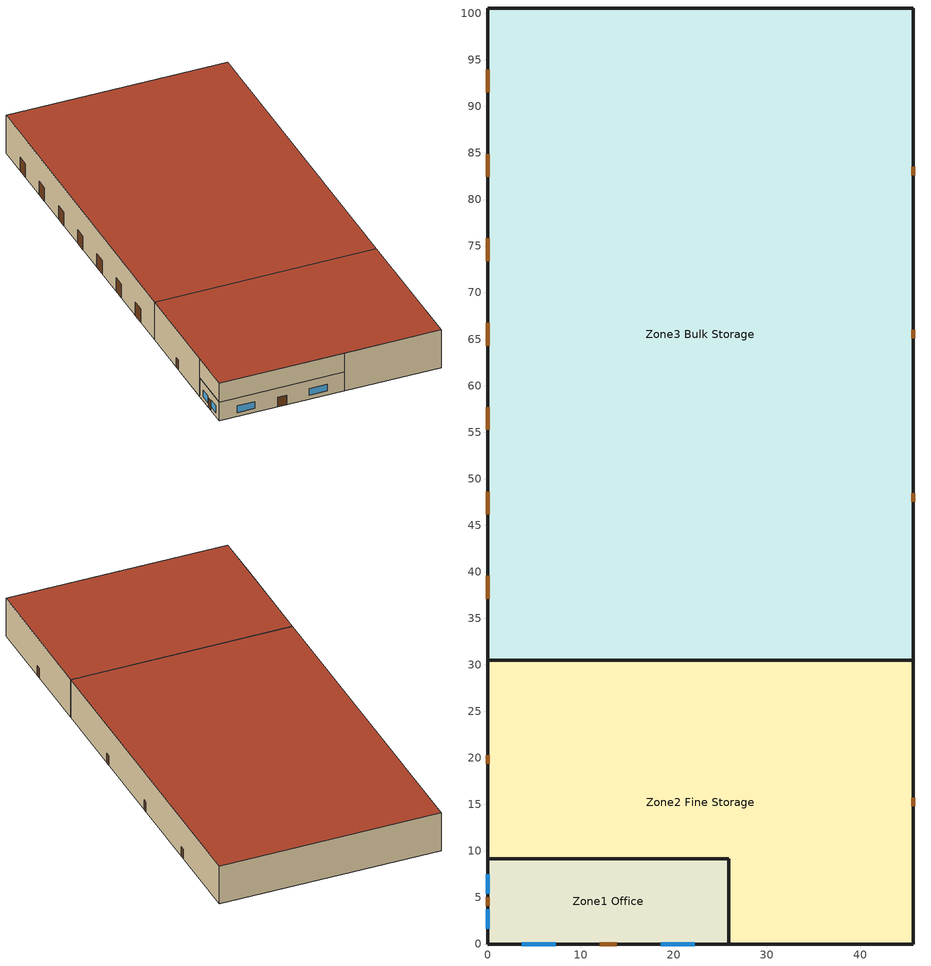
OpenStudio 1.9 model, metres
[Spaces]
Zone2 Fine Storage
 floor to Zone1 Office: 25.91,9.14 25.91,0 0,0 0,9.14 z4.27
 floor ground: 45.72,30.48 45.72,0 25.91,0 25.91,9.14 0,9.14 0,30.48 z0
 wall outside: 25.91,0 45.72,0 45.72,30.48 0,30.48 0,9.14 z0:8.53; 0,9.14 0,0 25.91,0 z4.27:8.53
 door: 0,20.27 0,19.35 / 45.72,14.78 45.72,15.7 z0:2.13
 roof outside: 45.72,0 45.72,30.48 0,30.48 0,0 z8.53
Zone3 Bulk Storage
 floor ground: 45.72,100.58 45.72,30.48 0,30.48 0,100.58 z0
 wall outside: 45.72,30.48 45.72,100.58 0,100.58 0,30.48 z0:8.53
 door: 0,84.88 0,82.44 / 0,93.95 0,91.51 / 0,66.75 0,64.31 / 0,48.61 0,46.17 / 0,57.68 0,55.24 / 0,39.55 0,37.11 / 0,75.82 0,73.38 z0:3.05; 45.72,65.07 45.72,65.99 / 45.72,47.55 45.72,48.46 / 45.72,82.6 45.72,83.51 z0:2.13
 roof outside: 45.72,30.48 45.72,100.58 0,100.58 0,30.48 z8.53
Zone1 Office
 floor ground: 25.91,9.14 25.91,0 0,0 0,9.14 z0
 wall outside: 0,9.14 0,0 25.91,0 25.91,9.14 0,9.14 z0:4.27
 window: 18.59,0 22.25,0 / 0,3.76 0,1.62 / 0,7.52 0,5.39 / 3.66,0 7.31,0 z0.91:2.44
 door: 0,5.03 0,4.11 / 12.04,0 13.87,0 z0:2.13
[Site]
USA TX-HOUSTON: Latitude {deg}=29.97; Longitude {deg}=-95.37; Time Zone {hr}=-6; Elevation {m}=33; Terrain=City
[Building]
Ref Bldg Warehouse Post1980_v1.3_5.0: North Axis {deg}=0
[ClimateZones]
Climate Zone Institution Name 1=ASHRAE; Climate Zone Document Name 1=ANSI/ASHRAE Standard 169; Climate Zone Document Year 1=2006; Climate Zone Institution Name 2=CEC; Climate Zone Document Name 2=California Climate Zone Descriptions; Climate Zone Document Year 2=1995
[Space] Part of Total Floor Area=Yes
Zone2 Fine Storage; Zone1 Office; Zone3 Bulk Storage
